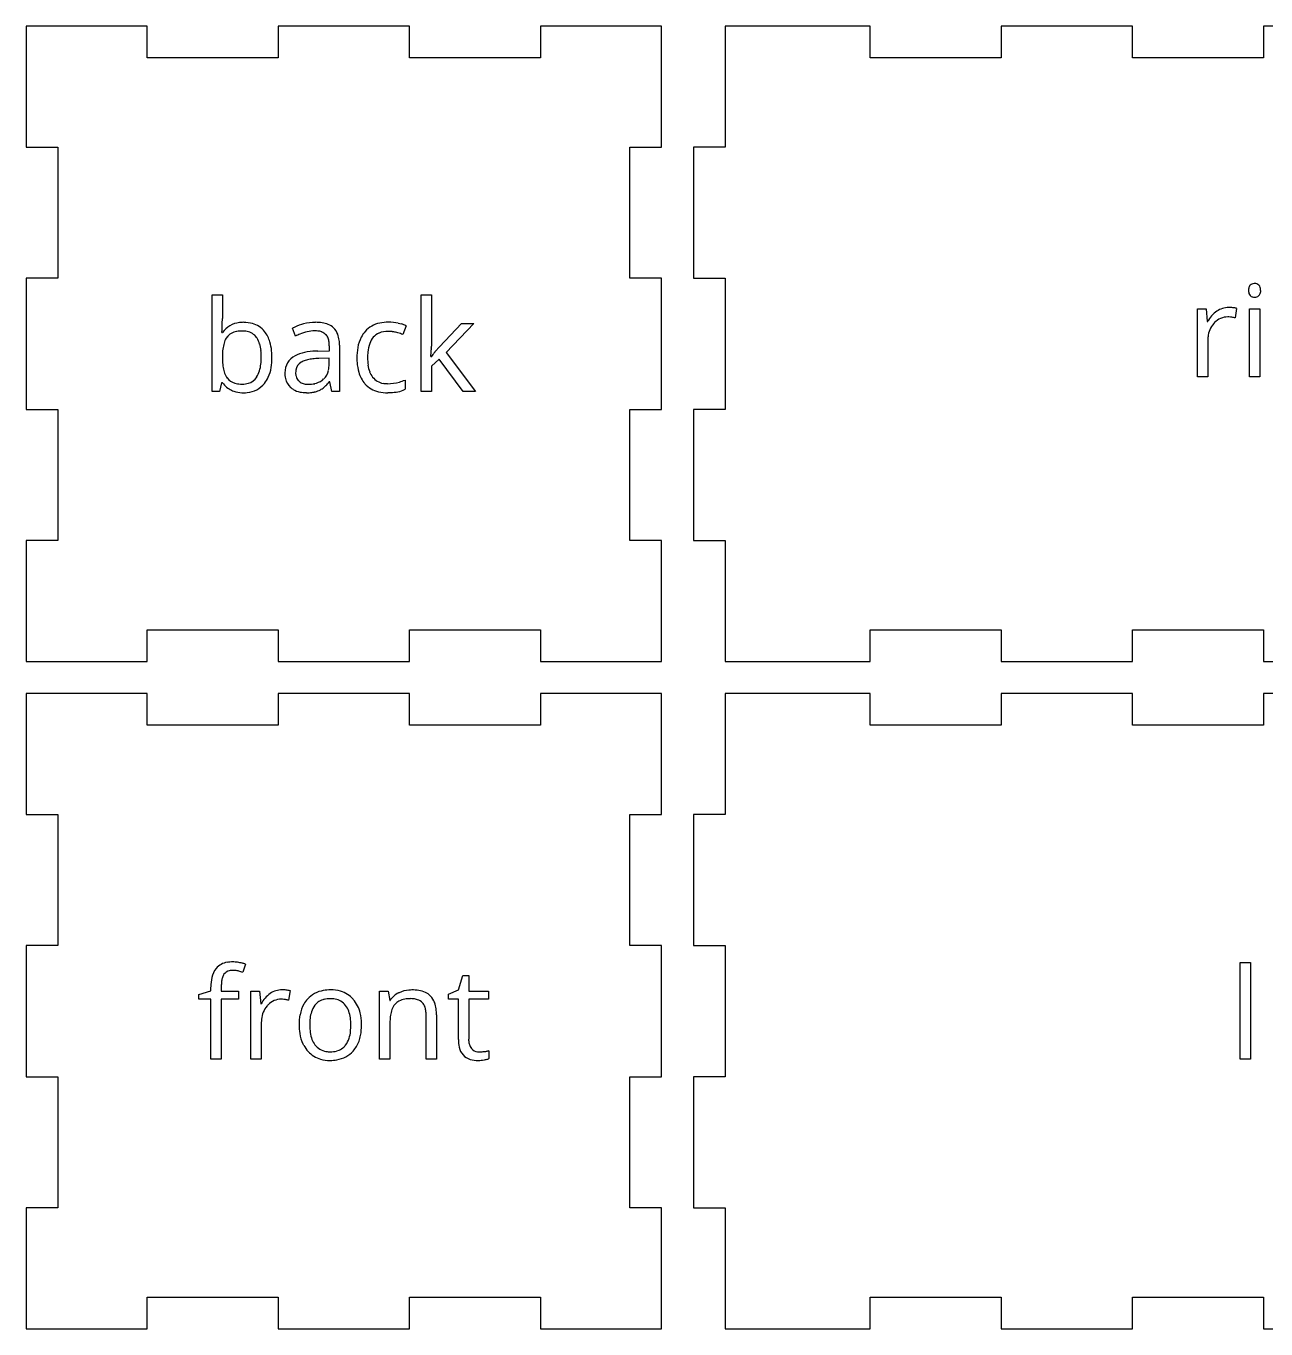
# Model space of a CAD drawing. Header units: millimetres. Extents: x 0 to 246, y 3 to 246.
# Drawn here: x 0 to 117, y 3 to 126 of the extents above; entities that cross this region are included whole.
import ezdxf

# ---------------------------------------------------------------- set-up
doc = ezdxf.new("R2010")
doc.units = ezdxf.units.MM

msp = doc.modelspace()

# ---------------------------------------------------------------- linework, layer by layer
at = {"layer": 'back_labelLayer'}
for p, q in [((17.56, 91.5), (17.56, 100.62)), ((17.56, 100.62), (18.53, 100.62)), ((18.53, 100.62), (18.53, 98.4)), ((37.3, 91.5), (37.3, 100.62)), ((37.3, 100.62), (38.26, 100.62)), ((38.26, 100.62), (38.26, 95.78)), ((25.45, 96.73), (25.15, 97.48)), ((35.87, 97.71), (35.57, 96.88)), ((39.03, 95.72), (41.1, 97.92)), ((42.26, 97.92), (39.66, 95.19)), ((41.1, 97.92), (42.26, 97.92)), ((18.49, 97.07), (18.53, 97.07)), ((27.54, 95.31), (28.63, 95.35)), ((28.63, 95.35), (28.63, 95.75)), ((29.58, 95.88), (29.58, 91.5)), ((38.21, 94.79), (38.26, 94.79)), ((39.66, 95.19), (42.44, 91.5)), ((28.61, 94.66), (27.64, 94.62)), ((28.61, 94.08), (28.61, 94.66)), ((38.99, 94.54), (38.26, 93.9)), ((38.26, 93.9), (38.26, 91.5)), ((41.26, 91.5), (38.99, 94.54)), ((18.46, 92.33), (18.26, 91.5)), ((18.53, 92.33), (18.46, 92.33)), ((28.67, 92.41), (28.62, 92.41)), ((28.86, 91.5), (28.67, 92.41)), ((35.78, 92.58), (35.78, 91.72)), ((18.26, 91.5), (17.56, 91.5)), ((29.58, 91.5), (28.86, 91.5)), ((38.26, 91.5), (37.3, 91.5)), ((42.44, 91.5), (41.26, 91.5))]:
    msp.add_line(p, q, dxfattribs=at)
for centre, radius, start, end in [((-1.75, 98.39), 20.28, 358.1123, 0.0485), ((3.9, 98.2), 14.63, 355.7238, 358.1259), ((20.35, 95.8), 2.21, 95.1835, 145.1109), ((20.39, 94.48), 2.73, 89.5731, 100.7324), ((20.54, 94.71), 3.32, 89.8743, 96.8145), ((20.42, 94.96), 2.25, 78.6782, 90.3749), ((20.58, 95.05), 2.97, 74.2393, 90.5624), ((20.77, 95.78), 2.23, 38.5631, 74.067), ((27.28, 93.53), 4.48, 106.3569, 118.335), ((27.47, 92.94), 5.1, 104.5162, 106.5489), ((27.33, 93.52), 4.5, 90.0714, 104.6521), ((27.29, 94.06), 3.17, 90.4485, 103.7666), ((27.28, 94.82), 2.4, 83.6506, 90.1754), ((27.35, 93.92), 4.11, 81.568, 90.3249), ((27.38, 95.63), 1.59, 70.5717, 83.9929), ((27.59, 95.47), 2.54, 68.2274, 81.7494), ((27.92, 96.29), 1.66, 47.8684, 68.2934), ((27.97, 96.4), 1.54, 19.2331, 46.6741), ((33.89, 95.49), 2.52, 101.4913, 138.3134), ((34.15, 95.02), 2.16, 88.7194, 112.5668), ((34.19, 94.22), 3.82, 89.5892, 102.1788), ((34.19, 95.02), 2.16, 87.6751, 89.975), ((34.21, 93.65), 4.39, 77.7702, 89.9475), ((34.16, 94.39), 2.79, 81.691, 87.5079), ((34.13, 93.19), 4.85, 74.6797, 77.9579), ((34.58, 94.82), 3.17, 70.0946, 74.7387), ((35.01, 95.99), 1.92, 63.5034, 70.1861), ((35.21, 96.42), 1.45, 62.9284, 63.1892), ((6.32, 98.03), 12.2, 355.4719, 355.6523), ((21.61, 95.19), 3.04, 160.8927, 171.2334), ((20.31, 95.65), 1.67, 143.3382, 161.256), ((20, 95.85), 1.29, 120.1403, 142.4249), ((20.19, 95.5), 1.69, 100.447, 119.6701), ((20.61, 95.77), 1.42, 35.5408, 79.8011), ((20.45, 95.66), 1.61, 32.7034, 35.5241), ((20.02, 95.41), 2.11, 15.7779, 32.0151), ((18.63, 95), 3.57, 6.1649, 16.0397), ((20.27, 95.38), 2.87, 16.4709, 38.4075), ((18.81, 94.93), 4.39, 5.1339, 16.7973), ((28.3, 90.88), 6.51, 112.2122, 115.9641), ((27.67, 92.49), 4.78, 103.6227, 112.432), ((27.58, 96.19), 0.987, 42.7296, 71.038), ((27.5, 96.15), 1.09, 20.4094, 41.448), ((26.9, 95.92), 1.73, 7.8273, 20.6042), ((25.84, 95.76), 2.79, 359.6933, 8.0036), ((27.08, 96.06), 2.49, 6.3379, 19.6815), ((25.76, 95.9), 3.83, 359.8027, 6.6583), ((34.73, 95.05), 3.47, 153.0875, 170.1051), ((34.02, 95.39), 2.68, 138.655, 152.6854), ((35.52, 94.93), 3.27, 160.1418, 175.1368), ((33.99, 95.53), 1.63, 114.4266, 161.6633), ((33.99, 93.17), 4.02, 77.2999, 81.7345), ((33.75, 92.05), 5.17, 74.7802, 77.4497), ((33.97, 92.86), 4.33, 68.3294, 74.8831), ((26.03, 94.72), 7.49, 177.6177, 180.0425), ((24.96, 94.69), 6.43, 179.7763, 185.7075), ((23.77, 94.84), 5.24, 171.0668, 177.8457), ((16.46, 94.75), 5.75, 359.7681, 6.3095), ((16.63, 94.71), 5.57, 353.4935, 0.2206), ((17.51, 94.68), 5.7, 350.6563, 0.338), ((16.97, 94.73), 6.24, 359.8779, 5.4093), ((26.12, 93.34), 1.68, 115.4905, 182.3568), ((26.96, 91.8), 3.44, 101.3568, 117.0799), ((27.63, 88.64), 6.68, 92.4696, 101.7065), ((27.83, 85.82), 9.5, 91.7165, 92.9096), ((36.6, 94.7), 5.37, 169.8978, 180.3689), ((37.61, 94.7), 5.37, 174.531, 180.1549), ((-2.91, 97.65), 41.23, 356.0211, 356.0549), ((6.65, 97), 31.64, 356.0329, 356.6443), ((19.19, 96.27), 19.08, 356.6325, 357.491), ((26.74, 95.94), 11.53, 357.5042, 358.3308), ((31.78, 95.8), 6.48, 358.274, 359.8928), ((42.96, 91.46), 5.76, 142.3233, 144.7075), ((46.03, 89.1), 9.63, 140.4332, 142.3366), ((50.02, 85.81), 14.81, 139.2799, 140.4703), ((54.64, 81.83), 20.9, 138.3417, 139.2877), ((22.43, 94.43), 3.88, 185.5925, 194.2051), ((18.6, 94.47), 3.59, 343.4171, 353.6369), ((19.5, 94.35), 3.69, 335.8306, 350.8255), ((26.99, 93.27), 1.54, 171.2122, 180.2058), ((26.5, 93.37), 1.04, 120.9734, 172.418), ((26.75, 92.99), 1.49, 113.5887, 121.6805), ((27.11, 92.12), 2.43, 102.7996, 113.2433), ((27.55, 90.27), 4.34, 96.3546, 102.9953), ((27.87, 87.48), 7.14, 91.8565, 96.4478), ((26.96, 93.85), 1.63, 314.1892, 347.427), ((26.14, 94.06), 2.47, 346.9177, 0.2825), ((25.51, 94.08), 3.1, 359.817, 359.9989), ((37.11, 94.66), 5.88, 179.9389, 183.9815), ((35.53, 94.52), 4.29, 183.5914, 196.3539), ((36.95, 94.66), 4.71, 179.7041, 188.0744), ((35.25, 94.41), 3, 187.9315, 200.3886), ((20.29, 93.58), 2.15, 215.585, 245.8362), ((20.8, 94.01), 2.2, 193.943, 208.0218), ((20.15, 93.67), 1.47, 208.5536, 217.5605), ((20.09, 93.65), 1.41, 218.169, 253.8047), ((20.36, 94.46), 2.26, 253.1382, 266.8483), ((20.45, 94.14), 1.94, 269.3869, 285.8631), ((20.71, 93.7), 2.3, 274.064, 321.4081), ((20.6, 93.62), 1.4, 286.0163, 326.8497), ((19.9, 94.08), 2.23, 326.7105, 343.6662), ((20.37, 93.97), 2.73, 321.3161, 335.5436), ((26.88, 93.26), 2.45, 179.5457, 192.6949), ((26.06, 93.05), 1.6, 192.0828, 227.4521), ((26.84, 93.25), 1.39, 179.5266, 192.7787), ((26.37, 93.14), 0.906, 192.3264, 222.058), ((26.34, 93.12), 0.866, 222.5804, 229.2548), ((26.46, 93.27), 1.06, 229.7837, 254.2724), ((26.61, 93.79), 1.61, 253.9397, 266.4534), ((26.88, 94), 1.79, 281.7121, 306.4594), ((26.97, 93.85), 1.62, 306.9881, 313.8559), ((25.46, 94.91), 4.03, 314.7445, 321.7072), ((34.11, 94.09), 2.81, 196.0167, 221.1349), ((34.33, 94.07), 2.02, 200.4183, 216.6392), ((33.95, 93.79), 1.54, 216.9695, 261.3103), ((34.12, 94.59), 2.35, 260.136, 270.2692), ((34.11, 96.3), 4.07, 270.2658, 286.2891), ((33.86, 97.23), 5.03, 286.0461, 292.3654), ((20.45, 93.96), 2.57, 245.9802, 255.5455), ((20.53, 94.33), 2.95, 255.7755, 270.3186), ((20.43, 95.32), 3.13, 266.3776, 270.051), ((20.55, 94.68), 3.3, 269.9225, 275.5482), ((26.1, 93.12), 1.67, 227.7689, 237.805), ((26.24, 93.38), 1.97, 238.3273, 258.9183), ((26.45, 94.37), 2.98, 258.672, 270.4048), ((26.48, 95.76), 4.38, 269.9539, 273.1491), ((26.66, 94.37), 2.19, 266.0782, 270.0589), ((26.69, 94.86), 2.68, 269.5792, 282.0414), ((26.55, 94.69), 3.31, 272.9335, 281.4139), ((26.76, 93.65), 2.24, 281.2979, 293.7314), ((26.92, 93.23), 1.79, 294.3933, 304.7372), ((26.45, 93.91), 2.62, 304.8486, 314.8531), ((33.83, 93.88), 2.47, 221.7976, 256.802), ((34.12, 95.02), 3.64, 256.4244, 270.489), ((34.16, 96.72), 5.33, 269.9656, 272.8643), ((34.24, 95.47), 4.08, 272.598, 282.1879), ((34.52, 94.18), 2.77, 282.0344, 296.9455)]:
    msp.add_arc(centre, radius, start, end, dxfattribs=at)
at = {"layer": 'back_outsideCutPath'}
for p, q in [((0, 126), (0, 114.56)), ((11.44, 126), (0, 126)), ((11.44, 123), (11.44, 126)), ((36.19, 126), (23.81, 126)), ((23.81, 126), (23.81, 123)), ((36.19, 123), (36.19, 126)), ((60, 126), (48.56, 126)), ((48.56, 126), (48.56, 123)), ((60, 114.56), (60, 126)), ((23.81, 123), (11.44, 123)), ((48.56, 123), (36.19, 123)), ((0, 114.56), (3, 114.56)), ((3, 114.56), (3, 102.19)), ((57, 102.19), (57, 114.56)), ((57, 114.56), (60, 114.56)), ((3, 102.19), (0, 102.19)), ((0, 102.19), (0, 89.81)), ((60, 102.19), (57, 102.19)), ((60, 89.81), (60, 102.19)), ((0, 89.81), (3, 89.81)), ((3, 89.81), (3, 77.44)), ((57, 77.44), (57, 89.81)), ((57, 89.81), (60, 89.81)), ((3, 77.44), (0, 77.44)), ((0, 77.44), (0, 66)), ((60, 77.44), (57, 77.44)), ((60, 66), (60, 77.44)), ((11.44, 66), (11.44, 69)), ((11.44, 69), (23.81, 69)), ((23.81, 69), (23.81, 66)), ((36.19, 66), (36.19, 69)), ((36.19, 69), (48.56, 69)), ((48.56, 69), (48.56, 66)), ((0, 66), (11.44, 66)), ((23.81, 66), (36.19, 66)), ((48.56, 66), (60, 66))]:
    msp.add_line(p, q, dxfattribs=at)
at = {"layer": 'front_labelLayer'}
for p, q in [((20.72, 37.44), (20.46, 36.67)), ((40.81, 35.01), (41.22, 36.38)), ((41.22, 36.38), (41.79, 36.38)), ((41.79, 36.38), (41.79, 34.89)), ((16.3, 34.57), (17.45, 34.92)), ((16.3, 34.13), (16.3, 34.57)), ((17.45, 34.92), (17.45, 35.28)), ((18.42, 35.31), (18.42, 34.89)), ((18.42, 34.89), (20.06, 34.89)), ((20.06, 34.89), (20.06, 34.13)), ((21.23, 28.47), (21.23, 34.89)), ((21.23, 34.89), (22.03, 34.89)), ((22.03, 34.89), (22.15, 33.7)), ((24.93, 34.94), (24.79, 34.03)), ((33.38, 28.47), (33.38, 34.89)), ((33.38, 34.89), (34.17, 34.89)), ((34.17, 34.89), (34.33, 34.01)), ((39.89, 34.6), (40.81, 35.01)), ((39.89, 34.13), (39.89, 34.6)), ((41.79, 34.89), (43.65, 34.89)), ((43.65, 34.89), (43.65, 34.13)), ((17.45, 34.13), (16.3, 34.13)), ((17.45, 28.47), (17.45, 34.13)), ((20.06, 34.13), (18.42, 34.13)), ((18.42, 34.13), (18.42, 28.47)), ((22.15, 33.7), (22.19, 33.7)), ((34.33, 34.01), (34.37, 34.01)), ((40.81, 34.13), (39.89, 34.13)), ((40.81, 30.31), (40.81, 34.13)), ((43.65, 34.13), (41.79, 34.13)), ((41.79, 34.13), (41.79, 30.35)), ((37.77, 28.47), (37.77, 32.62)), ((38.75, 32.66), (38.75, 28.47)), ((22.2, 31.91), (22.2, 28.47)), ((34.35, 31.84), (34.35, 28.47)), ((18.42, 28.47), (17.45, 28.47)), ((22.2, 28.47), (21.23, 28.47)), ((34.35, 28.47), (33.38, 28.47)), ((38.75, 28.47), (37.77, 28.47)), ((43.7, 29.27), (43.7, 28.53))]:
    msp.add_line(p, q, dxfattribs=at)
for centre, radius, start, end in [((19.54, 35.76), 2.04, 141.7434, 168.2322), ((19.24, 35.92), 1.71, 98.2552, 139.6203), ((19.5, 34.69), 2.96, 89.6697, 99.9314), ((19.5, 34.52), 3.13, 81.5641, 89.7018), ((19.28, 32.98), 4.68, 75.974, 81.6565), ((18.91, 31.41), 6.3, 73.2964, 76.0946), ((21.39, 35.33), 3.94, 167.5776, 180.6587), ((21.76, 35.36), 3.33, 171.6528, 178.4384), ((20.43, 35.56), 1.99, 161.8438, 171.7847), ((19.61, 35.84), 1.13, 145.0688, 162.1802), ((19.37, 35.99), 0.842, 102.7678, 144.338), ((19.49, 35.54), 1.31, 89.4859, 103.4197), ((19.5, 34.76), 2.09, 83.076, 89.7927), ((19.37, 33.73), 3.13, 76.5184, 83.0216), ((19, 32.17), 4.72, 71.9613, 76.5918), ((23.02, 35.31), 4.59, 178.1974, 180.0232), ((24.47, 32.59), 2.51, 124.2321, 139.4161), ((24.15, 33.07), 1.94, 89.6797, 124.4406), ((24.17, 30.54), 4.47, 84.9923, 90.1281), ((24.28, 31.74), 3.26, 78.4892, 85.0266), ((28.47, 32.41), 2.57, 99.1759, 137.9833), ((28.72, 31.23), 3.78, 89.7327, 100.076), ((28.77, 31.74), 3.27, 73.5223, 90.5692), ((28.96, 32.44), 2.55, 41.1446, 73.2134), ((36.04, 32.96), 1.97, 116.9443, 147.6526), ((36.24, 32.61), 2.37, 115.8071, 117.6069), ((36.35, 32.37), 2.63, 94.3227, 115.5454), ((36.41, 31.82), 3.18, 89.9579, 94.7109), ((36.44, 31.17), 3.84, 80.5585, 90.3538), ((36.68, 32.56), 2.43, 65.1094, 80.7638), ((36.96, 33.18), 1.75, 46.5584, 64.8783), ((36.98, 33.24), 1.69, 19.3849, 45.5997), ((25.05, 32.09), 3.28, 139.414, 150.6033), ((24.43, 32.03), 2.22, 138.9576, 174.5422), ((24.49, 31.97), 2.31, 135.6207, 138.8378), ((24.08, 32.44), 1.69, 89.6335, 137.0881), ((24.09, 31.84), 2.28, 87.3437, 89.9659), ((24.05, 31.14), 2.99, 81.5885, 87.1917), ((23.86, 29.85), 4.29, 77.4454, 81.636), ((29.11, 32.06), 3.3, 150.7111, 169.4695), ((28.56, 32.34), 2.69, 138.1759, 150.2288), ((28.87, 32.34), 2.01, 142.9025, 162.375), ((28.49, 32.61), 1.55, 103.4685, 142.3119), ((28.69, 31.87), 2.31, 89.4806, 103.8805), ((28.72, 31.73), 2.45, 79.3454, 90.3175), ((28.91, 32.56), 1.6, 37.9578, 80.4006), ((28.58, 32.33), 2, 20.0257, 37.435), ((28.6, 32.12), 3.03, 13.5014, 41.0703), ((36.04, 32.62), 1.59, 140.1519, 160.3146), ((35.86, 32.74), 1.37, 118.5439, 139.1927), ((36.07, 32.33), 1.83, 100.1176, 118.1603), ((36.28, 31.24), 2.94, 89.5933, 100.3718), ((36.3, 31.6), 2.58, 84.0198, 90.151), ((36.4, 32.43), 1.74, 71.0828, 84.3692), ((36.62, 33.04), 1.1, 43.3791, 71.5386), ((36.56, 33.01), 1.16, 22.7025, 42.3419), ((36.04, 32.8), 1.72, 8.4932, 22.658), ((36, 32.88), 2.73, 6.9633, 19.8363), ((25.16, 31.92), 2.95, 173.6908, 180.0883), ((30.82, 31.72), 5.05, 169.2443, 180.3881), ((31.92, 31.71), 5.14, 173.0086, 180.2464), ((30.06, 31.94), 3.27, 162.0653, 173.1675), ((27.59, 31.96), 3.06, 7.744, 20.069), ((25.81, 31.71), 4.85, 359.7076, 7.8973), ((27.18, 31.75), 4.49, 1.1277, 13.88), ((38.95, 31.91), 4.6, 171.1766, 178.3218), ((40.58, 31.84), 6.23, 178.081, 180.0237), ((37.14, 32.2), 2.77, 159.9534, 171.3801), ((35.02, 32.64), 2.75, 359.6714, 8.6877), ((34.5, 32.67), 4.24, 359.7631, 7.2116), ((30.64, 31.67), 4.87, 179.7745, 189.0933), ((29.39, 31.45), 3.6, 188.9103, 205.3171), ((31.71, 31.66), 4.93, 179.706, 187.9161), ((29.9, 31.4), 3.1, 187.7639, 200.0977), ((27.31, 31.45), 3.35, 342.3616, 353.7537), ((25.54, 31.67), 5.12, 353.5363, 0.2014), ((26.65, 31.65), 5.02, 349.1762, 0.3863), ((25.96, 31.69), 5.71, 359.9919, 1.542), ((29.02, 31.3), 3.2, 205.6559, 208.4461), ((28.54, 31), 2.63, 207.7947, 238.6758), ((28.9, 31.04), 2.04, 200.0846, 216.9131), ((28.54, 30.78), 1.59, 217.301, 261.7099), ((28.92, 30.76), 1.57, 284.5662, 322.6334), ((28.5, 31.06), 2.09, 323.0089, 342.6391), ((28.86, 31.04), 2.71, 318.144, 329.7566), ((28.34, 31.31), 3.3, 330.2507, 349.4117), ((43.87, 30.28), 3.06, 179.3551, 192.8478), ((42.34, 29.86), 1.47, 190.3818, 253.8772), ((43.74, 30.34), 1.96, 179.6417, 189.7506), ((43.05, 30.22), 1.26, 189.5479, 205.7874), ((42.77, 30.09), 0.943, 206.1295, 221.4084), ((28.57, 31.07), 2.71, 238.8116, 253.2428), ((28.67, 31.47), 3.12, 253.5437, 270.4183), ((28.71, 31.58), 2.42, 260.5033, 270.2477), ((28.71, 32.13), 3.78, 269.7503, 279.8033), ((28.74, 31.42), 2.26, 269.4481, 284.7256), ((28.95, 30.97), 2.59, 278.8959, 317.9979), ((42.64, 30.89), 2.54, 253.7848, 270.8853), ((42.74, 30.06), 0.904, 221.5949, 262.3505), ((42.81, 30.45), 1.3, 261.3265, 270.1914), ((42.68, 30.84), 2.49, 270.0035, 270.7608), ((42.66, 31.38), 3.03, 270.8932, 275.5484), ((42.82, 32.35), 3.19, 269.8803, 278.3028), ((42.55, 32.56), 4.22, 275.5261, 279.2939), ((42.65, 31.99), 3.64, 279.1865, 280.1144), ((42.85, 32.1), 2.94, 278.4155, 279.0082), ((42.81, 31.11), 2.74, 280.007, 283.3735), ((42.5, 34.39), 5.26, 278.959, 280.5104), ((43.06, 30.09), 1.69, 283.3069, 288.1198), ((42.84, 32.56), 3.4, 280.4847, 282.6268), ((43.14, 31.23), 2.03, 282.5877, 285.5794), ((43.29, 29.39), 0.957, 287.9889, 295.3048), ((43.29, 30.68), 1.46, 285.7245, 286.256)]:
    msp.add_arc(centre, radius, start, end, dxfattribs=at)
at = {"layer": 'front_outsideCutPath'}
for p, q in [((0, 63), (0, 51.56)), ((11.44, 63), (0, 63)), ((11.44, 60), (11.44, 63)), ((36.19, 63), (23.81, 63)), ((23.81, 63), (23.81, 60)), ((36.19, 60), (36.19, 63)), ((60, 63), (48.56, 63)), ((48.56, 63), (48.56, 60)), ((60, 51.56), (60, 63)), ((23.81, 60), (11.44, 60)), ((48.56, 60), (36.19, 60)), ((0, 51.56), (3, 51.56)), ((3, 51.56), (3, 39.19)), ((57, 39.19), (57, 51.56)), ((57, 51.56), (60, 51.56)), ((3, 39.19), (0, 39.19)), ((0, 39.19), (0, 26.81)), ((60, 39.19), (57, 39.19)), ((60, 26.81), (60, 39.19)), ((0, 26.81), (3, 26.81)), ((3, 26.81), (3, 14.44)), ((57, 14.44), (57, 26.81)), ((57, 26.81), (60, 26.81)), ((3, 14.44), (0, 14.44)), ((0, 14.44), (0, 3)), ((60, 14.44), (57, 14.44)), ((60, 3), (60, 14.44)), ((11.44, 3), (11.44, 6)), ((11.44, 6), (23.81, 6)), ((23.81, 6), (23.81, 3)), ((36.19, 3), (36.19, 6)), ((36.19, 6), (48.56, 6)), ((48.56, 6), (48.56, 3)), ((0, 3), (11.44, 3)), ((23.81, 3), (36.19, 3)), ((48.56, 3), (60, 3))]:
    msp.add_line(p, q, dxfattribs=at)
at = {"layer": 'left_labelLayer'}
for p, q in [((114.61, 28.47), (114.61, 37.59)), ((114.61, 37.59), (115.58, 37.59)), ((115.58, 37.59), (115.58, 28.47)), ((115.58, 28.47), (114.61, 28.47))]:
    msp.add_line(p, q, dxfattribs=at)
at = {"layer": 'left_outsideCutPath'}
for p, q in [((66, 63), (66, 51.56)), ((67.31, 63), (66, 63)), ((79.69, 63), (67.31, 63)), ((79.69, 60), (79.69, 63)), ((104.44, 63), (92.06, 63)), ((92.06, 63), (92.06, 60)), ((104.44, 60), (104.44, 63)), ((129.19, 63), (116.81, 63)), ((116.81, 63), (116.81, 60)), ((92.06, 60), (79.69, 60)), ((116.81, 60), (104.44, 60)), ((66, 51.56), (63, 51.56)), ((63, 51.56), (63, 39.19)), ((63, 39.19), (66, 39.19)), ((66, 39.19), (66, 26.81)), ((66, 26.81), (63, 26.81)), ((63, 26.81), (63, 14.44)), ((63, 14.44), (66, 14.44)), ((66, 14.44), (66, 3)), ((79.69, 3), (79.69, 6)), ((79.69, 6), (92.06, 6)), ((92.06, 6), (92.06, 3)), ((104.44, 3), (104.44, 6)), ((104.44, 6), (116.81, 6)), ((116.81, 6), (116.81, 3)), ((66, 3), (79.69, 3)), ((92.06, 3), (104.44, 3)), ((116.81, 3), (129.19, 3))]:
    msp.add_line(p, q, dxfattribs=at)
at = {"layer": 'right_labelLayer'}
for p, q in [((110.59, 92.88), (110.59, 99.3)), ((110.59, 99.3), (111.39, 99.3)), ((111.39, 99.3), (111.5, 98.12)), ((114.28, 99.35), (114.15, 98.45)), ((115.49, 92.88), (115.49, 99.3)), ((115.49, 99.3), (116.46, 99.3)), ((116.46, 99.3), (116.46, 92.88)), ((111.5, 98.12), (111.55, 98.12)), ((111.56, 96.33), (111.56, 92.88)), ((111.56, 92.88), (110.59, 92.88)), ((116.46, 92.88), (115.49, 92.88))]:
    msp.add_line(p, q, dxfattribs=at)
for centre, radius, start, end in [((116.48, 101.05), 1.08, 170.8452, 180.3544), ((116.55, 101.04), 1.15, 179.8805, 185.3688), ((116.2, 101), 0.792, 184.9926, 198.2041), ((116.08, 101.12), 0.669, 155.9679, 171.0515), ((115.88, 101.21), 0.455, 133.7879, 155.9172), ((115.95, 101.13), 0.562, 92.6447, 133.471), ((115.98, 100.95), 0.742, 89.9692, 93.7642), ((115.99, 101.12), 0.573, 46.3708, 90.8879), ((116.04, 101.18), 0.491, 17.7252, 46.4473), ((115.91, 100.97), 0.634, 332.6322, 350.0706), ((115.78, 101.08), 0.772, 4.9427, 18.1902), ((115.55, 101.04), 1.01, 349.8344, 0.3891), ((115.44, 101.05), 1.11, 359.8848, 5.3182), ((115.92, 100.91), 0.502, 197.7934, 224.8941), ((115.95, 100.94), 0.546, 225.1301, 249.9002), ((115.97, 101.01), 0.618, 250.5001, 270.5979), ((115.99, 100.96), 0.567, 269.1788, 314.2807), ((116.05, 100.9), 0.475, 313.6154, 332.2678), ((114.41, 96.5), 3.28, 139.414, 150.6033), ((113.82, 97.01), 2.51, 124.2321, 139.4161), ((113.44, 96.85), 1.69, 89.6335, 137.0881), ((113.51, 97.48), 1.94, 89.6797, 124.4406), ((113.44, 96.26), 2.28, 87.3437, 89.9659), ((113.53, 94.96), 4.47, 84.9923, 90.1281), ((113.4, 95.55), 2.99, 81.5885, 87.1917), ((113.22, 94.26), 4.29, 77.4454, 81.636), ((113.63, 96.16), 3.26, 78.4892, 85.0266), ((113.79, 96.45), 2.22, 138.9576, 174.5422), ((113.85, 96.39), 2.31, 135.6207, 138.8378), ((114.51, 96.33), 2.95, 173.6908, 180.0883)]:
    msp.add_arc(centre, radius, start, end, dxfattribs=at)
at = {"layer": 'right_outsideCutPath'}
for p, q in [((66, 126), (66, 114.56)), ((67.31, 126), (66, 126)), ((79.69, 126), (67.31, 126)), ((79.69, 123), (79.69, 126)), ((104.44, 126), (92.06, 126)), ((92.06, 126), (92.06, 123)), ((104.44, 123), (104.44, 126)), ((129.19, 126), (116.81, 126)), ((116.81, 126), (116.81, 123)), ((92.06, 123), (79.69, 123)), ((116.81, 123), (104.44, 123)), ((66, 114.56), (63, 114.56)), ((63, 114.56), (63, 102.19)), ((63, 102.19), (66, 102.19)), ((66, 102.19), (66, 89.81)), ((66, 89.81), (63, 89.81)), ((63, 89.81), (63, 77.44)), ((63, 77.44), (66, 77.44)), ((66, 77.44), (66, 66)), ((79.69, 66), (79.69, 69)), ((79.69, 69), (92.06, 69)), ((92.06, 69), (92.06, 66)), ((104.44, 66), (104.44, 69)), ((104.44, 69), (116.81, 69)), ((116.81, 69), (116.81, 66)), ((66, 66), (79.69, 66)), ((92.06, 66), (104.44, 66)), ((116.81, 66), (129.19, 66))]:
    msp.add_line(p, q, dxfattribs=at)

doc.saveas('drawing.dxf')
